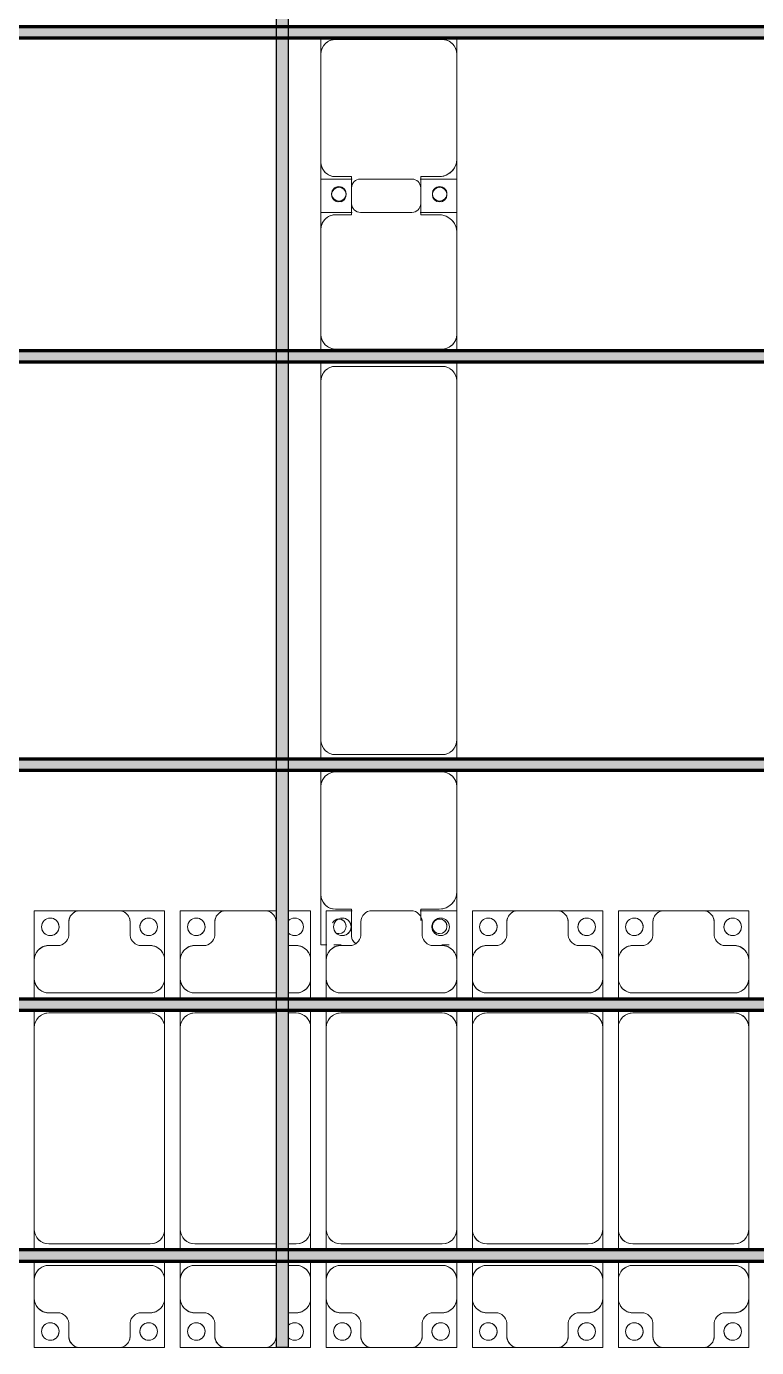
# Model space of a CAD drawing. Header units: millimetres. Extents: x -291190 to 146725, y 19759 to 185158.
# Drawn here: x -254420 to -251920, y 64836 to 69363 of the extents above; entities that cross this region are included whole.
import ezdxf

# ---------------------------------------------------------------- set-up
doc = ezdxf.new("R2010")
doc.units = ezdxf.units.MM
doc.layers.add('A-GENM', color=13, linetype='Continuous', lineweight=9)
doc.layers.add('S-BEAM', color=12, linetype='Continuous', lineweight=9)

# ---------------------------------------------------------------- blocks, each defined once
blk = doc.blocks.new('Dầm C52 - Dầm C52-73879-KHUNG KẾT CẤU BÈ PIN 4')
at = {"layer": 'S-BEAM', "lineweight": 140}
blk.add_hatch(color=1, dxfattribs=at).paths.add_polyline_path([(-101365.1, 20), (-101557, 20), (-101557, -20), (101557, -20), (101557, 20), (-100456.6, 20)])
at = {"layer": 'S-BEAM', "color": 1, "lineweight": 140}
for p, q in [((-101557, 20), (101557, 20)), ((101557, -20), (-101557, -20))]:
    blk.add_line(p, q, dxfattribs=at)
blk = doc.blocks.new('Dầm C52 - Dầm C52-73880-KHUNG KẾT CẤU BÈ PIN 4')
at = {"layer": 'S-BEAM', "lineweight": 140}
blk.add_hatch(color=1, dxfattribs=at).paths.add_polyline_path([(-101365.1, 20), (-101557, 20), (-101557, -20), (101518, -20), (101518, 20), (-100456.6, 20)])
at = {"layer": 'S-BEAM', "color": 1, "lineweight": 140}
for p, q in [((-101557, 20), (101518, 20)), ((101518, -20), (-101557, -20))]:
    blk.add_line(p, q, dxfattribs=at)
blk = doc.blocks.new('Dai phaodi lai - DẢI PHAO DI LẠI-72756-KHUNG KẾT CẤU BÈ PIN 4')
at = {"layer": 'A-GENM', "color": 7}
for p, q in [((170776.8, 748.4), (170933.1, 748.4)), ((170776.8, 579.3), (170776.8, 748.4)), ((170776.8, 748.4), (170776.8, 579.3)), ((170933.1, 748.4), (170776.8, 748.4)), ((171066.9, 748.4), (170933.1, 748.4)), ((171066.9, 748.4), (171223.2, 748.4)), ((171223.2, 748.4), (171066.9, 748.4)), ((171223.2, 748.4), (171223.2, 579.3)), ((171223.2, 579.3), (171223.2, 748.4)), ((171276.8, 748.4), (171433.1, 748.4)), ((171276.8, 579.3), (171276.8, 748.4)), ((171276.8, 748.4), (171276.8, 579.3)), ((171433.1, 748.4), (171276.8, 748.4)), ((171566.9, 748.4), (171433.1, 748.4)), ((171566.9, 748.4), (171723.2, 748.4)), ((171723.2, 748.4), (171566.9, 748.4)), ((171723.2, 748.4), (171723.2, 579.3)), ((171723.2, 579.3), (171723.2, 748.4)), ((171776.8, 748.4), (171933.1, 748.4)), ((171776.8, 579.3), (171776.8, 748.4)), ((171776.8, 748.4), (171776.8, 579.3)), ((171933.1, 748.4), (171776.8, 748.4)), ((172066.9, 748.4), (171933.1, 748.4)), ((172066.9, 748.4), (172223.2, 748.4)), ((172221.9, 748.4), (172066.9, 748.4)), ((172223.2, 748.4), (172223.2, 579.3)), ((172223.2, 579.3), (172223.2, 748.4)), ((172276.8, 748.4), (172353.4, 748.4)), ((172276.8, 579.3), (172276.8, 748.4)), ((172276.8, 748.4), (172276.8, 579.3)), ((172353.4, 748.4), (172276.8, 748.4)), ((172393.4, 748.4), (172433.1, 748.4)), ((172433.1, 748.4), (172393.4, 748.4)), ((172566.9, 748.4), (172433.1, 748.4)), ((172566.9, 748.4), (172723.2, 748.4)), ((172723.2, 748.4), (172566.9, 748.4)), ((172723.2, 748.4), (172723.2, 579.3)), ((172723.2, 579.3), (172723.2, 748.4)), ((172776.8, 748.4), (172933.1, 748.4)), ((172776.8, 579.3), (172776.8, 748.4)), ((172776.8, 748.4), (172776.8, 579.3)), ((172933.1, 748.4), (172776.8, 748.4)), ((173066.9, 748.4), (172933.1, 748.4)), ((173066.9, 748.4), (173223.2, 748.4)), ((173223.2, 748.4), (173066.9, 748.4)), ((173223.2, 748.4), (173223.2, 579.3)), ((173223.2, 579.3), (173223.2, 748.4)), ((170895.1, 710.4), (170895.1, 670.7)), ((171104.9, 670.7), (171104.9, 710.4)), ((171395.1, 710.4), (171395.1, 670.7)), ((171604.9, 670.7), (171604.9, 710.4)), ((171895.1, 710.4), (171895.1, 670.7)), ((172104.9, 670.7), (172104.9, 710.4)), ((172395.1, 710.4), (172395.1, 670.7)), ((172604.9, 670.7), (172604.9, 710.4)), ((172895.1, 710.4), (172895.1, 670.7)), ((173104.9, 670.7), (173104.9, 710.4)), ((170864.3, 629.3), (170826.8, 629.3)), ((171173.2, 629.3), (171135.7, 629.3)), ((171364.3, 629.3), (171326.8, 629.3)), ((171673.2, 629.3), (171635.7, 629.3)), ((171864.3, 629.3), (171826.8, 629.3)), ((172173.2, 629.3), (172135.7, 629.3)), ((172353.4, 629.3), (172326.8, 629.3)), ((172673.2, 629.3), (172635.7, 629.3)), ((172864.3, 629.3), (172826.8, 629.3)), ((173173.2, 629.3), (173135.7, 629.3)), ((170776.8, 579.3), (170776.8, 516.7)), ((171223.2, 516.7), (171223.2, 579.3)), ((171276.8, 579.3), (171276.8, 516.7)), ((171723.2, 516.7), (171723.2, 579.3)), ((171776.8, 579.3), (171776.8, 516.7)), ((172223.2, 516.7), (172223.2, 579.3)), ((172276.8, 579.3), (172276.8, 516.7)), ((172723.2, 516.7), (172723.2, 579.3)), ((172776.8, 579.3), (172776.8, 516.7)), ((173223.2, 516.7), (173223.2, 579.3)), ((170776.8, 452.9), (170776.8, 516.7)), ((170776.8, 452.9), (170776.8, 516.7)), ((171223.2, 516.7), (171223.2, 452.9)), ((171223.2, 516.7), (171223.2, 452.9)), ((171276.8, 452.9), (171276.8, 516.7)), ((171276.8, 452.9), (171276.8, 516.7)), ((171723.2, 516.7), (171723.2, 452.9)), ((171723.2, 516.7), (171723.2, 452.9)), ((171776.8, 452.9), (171776.8, 516.7)), ((171776.8, 452.9), (171776.8, 516.7)), ((172223.2, 516.7), (172223.2, 452.9)), ((172223.2, 516.7), (172223.2, 452.9)), ((172276.8, 452.9), (172276.8, 516.7)), ((172276.8, 452.9), (172276.8, 516.7)), ((172723.2, 516.7), (172723.2, 452.9)), ((172723.2, 516.7), (172723.2, 452.9)), ((172776.8, 452.9), (172776.8, 516.7)), ((172776.8, 452.9), (172776.8, 516.7)), ((173223.2, 516.7), (173223.2, 452.9)), ((173223.2, 516.7), (173223.2, 452.9)), ((170826.8, 466.7), (171173.2, 466.7)), ((171326.8, 466.7), (171673.2, 466.7)), ((171826.8, 466.7), (172173.2, 466.7)), ((172326.8, 466.7), (172353.4, 466.7)), ((172393.4, 466.7), (172673.2, 466.7)), ((172826.8, 466.7), (173173.2, 466.7)), ((170776.8, 343.3), (170776.8, 412.9)), ((170776.8, 343.3), (170776.8, 412.9)), ((171223.2, 412.9), (171223.2, 343.3)), ((171223.2, 412.9), (171223.2, 343.3)), ((171276.8, 343.3), (171276.8, 412.9)), ((171276.8, 343.3), (171276.8, 412.9)), ((171723.2, 412.9), (171723.2, 343.3)), ((171723.2, 412.9), (171723.2, 343.3)), ((171776.8, 343.3), (171776.8, 412.9)), ((171776.8, 343.3), (171776.8, 412.9)), ((172223.2, 412.9), (172223.2, 343.3)), ((172223.2, 412.9), (172223.2, 343.3)), ((172276.8, 343.3), (172276.8, 412.9)), ((172276.8, 343.3), (172276.8, 412.9)), ((172723.2, 412.9), (172723.2, 343.3)), ((172723.2, 412.9), (172723.2, 343.3)), ((172776.8, 343.3), (172776.8, 412.9)), ((172776.8, 343.3), (172776.8, 412.9)), ((173223.2, 412.9), (173223.2, 343.3)), ((173223.2, 412.9), (173223.2, 343.3)), ((171173.2, 393.3), (170826.8, 393.3)), ((171673.2, 393.3), (171326.8, 393.3)), ((172173.2, 393.3), (171826.8, 393.3)), ((172353.4, 393.3), (172326.8, 393.3)), ((172673.2, 393.3), (172393.4, 393.3)), ((173173.2, 393.3), (172826.8, 393.3)), ((170776.8, 343.3), (170776.8, -348.3)), ((171223.2, -348.3), (171223.2, 343.3)), ((171276.8, 343.3), (171276.8, -348.3)), ((171723.2, -348.3), (171723.2, 343.3)), ((171776.8, 343.3), (171776.8, -348.3)), ((172223.2, -348.3), (172223.2, 343.3)), ((172276.8, 343.3), (172276.8, -348.3)), ((172723.2, -348.3), (172723.2, 343.3)), ((172776.8, 343.3), (172776.8, -348.3)), ((173223.2, -348.3), (173223.2, 343.3)), ((170776.8, -407.1), (170776.8, -348.3)), ((170776.8, -407.1), (170776.8, -348.3)), ((171223.2, -348.3), (171223.2, -407.1)), ((171223.2, -348.3), (171223.2, -407.1)), ((171276.8, -407.1), (171276.8, -348.3)), ((171276.8, -407.1), (171276.8, -348.3)), ((171723.2, -348.3), (171723.2, -407.1)), ((171723.2, -348.3), (171723.2, -407.1)), ((171776.8, -407.1), (171776.8, -348.3)), ((171776.8, -407.1), (171776.8, -348.3)), ((172223.2, -348.3), (172223.2, -407.1)), ((172223.2, -348.3), (172223.2, -407.1)), ((172276.8, -407.1), (172276.8, -348.3)), ((172276.8, -407.1), (172276.8, -348.3)), ((172723.2, -348.3), (172723.2, -407.1)), ((172723.2, -348.3), (172723.2, -407.1)), ((172776.8, -407.1), (172776.8, -348.3)), ((172776.8, -407.1), (172776.8, -348.3)), ((173223.2, -348.3), (173223.2, -407.1)), ((173223.2, -348.3), (173223.2, -407.1)), ((170826.8, -398.3), (171173.2, -398.3)), ((171326.8, -398.3), (171673.2, -398.3)), ((171826.8, -398.3), (172173.2, -398.3)), ((172326.8, -398.3), (172353.4, -398.3)), ((172393.4, -398.3), (172673.2, -398.3)), ((172826.8, -398.3), (173173.2, -398.3)), ((170776.8, -516.7), (170776.8, -447.1)), ((170776.8, -516.7), (170776.8, -447.1)), ((171223.2, -447.1), (171223.2, -516.7)), ((171223.2, -447.1), (171223.2, -516.7)), ((171276.8, -516.7), (171276.8, -447.1)), ((171276.8, -516.7), (171276.8, -447.1)), ((171723.2, -447.1), (171723.2, -516.7)), ((171723.2, -447.1), (171723.2, -516.7)), ((171776.8, -516.7), (171776.8, -447.1)), ((171776.8, -516.7), (171776.8, -447.1)), ((172223.2, -447.1), (172223.2, -516.7)), ((172223.2, -447.1), (172223.2, -516.7)), ((172276.8, -516.7), (172276.8, -447.1)), ((172276.8, -516.7), (172276.8, -447.1)), ((172723.2, -447.1), (172723.2, -516.7)), ((172723.2, -447.1), (172723.2, -516.7)), ((172776.8, -516.7), (172776.8, -447.1)), ((172776.8, -516.7), (172776.8, -447.1)), ((173223.2, -447.1), (173223.2, -516.7)), ((173223.2, -447.1), (173223.2, -516.7)), ((171173.2, -466.7), (170826.8, -466.7)), ((171673.2, -466.7), (171326.8, -466.7)), ((172173.2, -466.7), (171826.8, -466.7)), ((172353.4, -466.7), (172326.8, -466.7)), ((172673.2, -466.7), (172393.4, -466.7)), ((173173.2, -466.7), (172826.8, -466.7)), ((170776.8, -516.7), (170776.8, -579.3)), ((171223.2, -579.3), (171223.2, -516.7)), ((171276.8, -516.7), (171276.8, -579.3)), ((171723.2, -579.3), (171723.2, -516.7)), ((171776.8, -516.7), (171776.8, -579.3)), ((172223.2, -579.3), (172223.2, -516.7)), ((172276.8, -516.7), (172276.8, -579.3)), ((172723.2, -579.3), (172723.2, -516.7)), ((172776.8, -516.7), (172776.8, -579.3)), ((173223.2, -579.3), (173223.2, -516.7)), ((170776.8, -748.4), (170776.8, -579.3)), ((170776.8, -579.3), (170776.8, -748.4)), ((171223.2, -579.3), (171223.2, -748.4)), ((171223.2, -748.4), (171223.2, -579.3)), ((171276.8, -748.4), (171276.8, -579.3)), ((171276.8, -579.3), (171276.8, -748.4)), ((171723.2, -579.3), (171723.2, -748.4)), ((171723.2, -748.4), (171723.2, -579.3)), ((171776.8, -748.4), (171776.8, -579.3)), ((171776.8, -579.3), (171776.8, -748.4)), ((172223.2, -579.3), (172223.2, -748.4)), ((172223.2, -748.4), (172223.2, -579.3)), ((172276.8, -748.4), (172276.8, -579.3)), ((172276.8, -579.3), (172276.8, -748.4)), ((172723.2, -579.3), (172723.2, -748.4)), ((172723.2, -748.4), (172723.2, -579.3)), ((172776.8, -748.4), (172776.8, -579.3)), ((172776.8, -579.3), (172776.8, -748.4)), ((173223.2, -579.3), (173223.2, -748.4)), ((173223.2, -748.4), (173223.2, -579.3)), ((170826.8, -629.3), (170864.3, -629.3)), ((171135.7, -629.3), (171173.2, -629.3)), ((171326.8, -629.3), (171364.3, -629.3)), ((171635.7, -629.3), (171673.2, -629.3)), ((171826.8, -629.3), (171864.3, -629.3)), ((172135.7, -629.3), (172173.2, -629.3)), ((172326.8, -629.3), (172353.4, -629.3)), ((172635.7, -629.3), (172673.2, -629.3)), ((172826.8, -629.3), (172864.3, -629.3)), ((173135.7, -629.3), (173173.2, -629.3)), ((170895.1, -670.7), (170895.1, -710.4)), ((171104.9, -710.4), (171104.9, -670.7)), ((171395.1, -670.7), (171395.1, -710.4)), ((171604.9, -710.4), (171604.9, -670.7)), ((171895.1, -670.7), (171895.1, -710.4)), ((172104.9, -710.4), (172104.9, -670.7)), ((172395.1, -670.7), (172395.1, -710.4)), ((172604.9, -710.4), (172604.9, -670.7)), ((172895.1, -670.7), (172895.1, -710.4)), ((173104.9, -710.4), (173104.9, -670.7)), ((170933.1, -748.4), (170776.8, -748.4)), ((170776.8, -748.4), (170933.1, -748.4)), ((170933.1, -748.4), (171066.9, -748.4)), ((171223.2, -748.4), (171066.9, -748.4)), ((171066.9, -748.4), (171223.2, -748.4)), ((171433.1, -748.4), (171276.8, -748.4)), ((171276.8, -748.4), (171433.1, -748.4)), ((171433.1, -748.4), (171566.9, -748.4)), ((171723.2, -748.4), (171566.9, -748.4)), ((171566.9, -748.4), (171723.2, -748.4)), ((171901.5, -748.4), (171776.8, -748.4)), ((171776.8, -748.4), (171901.5, -748.4)), ((171933.1, -748.4), (172066.9, -748.4)), ((172223.2, -748.4), (172135.2, -748.4)), ((172135.2, -748.4), (172221.9, -748.4)), ((172353.4, -748.4), (172276.8, -748.4)), ((172276.8, -748.4), (172353.4, -748.4)), ((172433.1, -748.4), (172393.4, -748.4)), ((172393.4, -748.4), (172433.1, -748.4)), ((172433.1, -748.4), (172566.9, -748.4)), ((172723.2, -748.4), (172566.9, -748.4)), ((172566.9, -748.4), (172723.2, -748.4)), ((172933.1, -748.4), (172776.8, -748.4)), ((172776.8, -748.4), (172933.1, -748.4)), ((172933.1, -748.4), (173066.9, -748.4)), ((173223.2, -748.4), (173066.9, -748.4)), ((173066.9, -748.4), (173223.2, -748.4))]:
    blk.add_line(p, q, dxfattribs=at)
for centre, radius, start, end in [((170933.1, 710.4), 38, 90, 180), ((170933.1, 710.4), 38, 90, 180), ((170933.1, 710.4), 38, 120, 180), ((170933.1, 710.4), 38, 120, 180), ((170933.1, 710.4), 38, 90, 105), ((170933.1, 710.4), 38, 90, 105), ((171066.9, 710.4), 38, 360, 90), ((171066.9, 710.4), 38, 75, 90), ((171066.9, 710.4), 38, 0, 90), ((171066.9, 710.4), 38, 75, 90), ((171066.9, 710.4), 38, 0, 60), ((171066.9, 710.4), 38, 0, 60), ((171433.1, 710.4), 38, 90, 180), ((171433.1, 710.4), 38, 90, 180), ((171433.1, 710.4), 38, 120, 180), ((171433.1, 710.4), 38, 120, 180), ((171433.1, 710.4), 38, 90, 105), ((171433.1, 710.4), 38, 90, 105), ((171566.9, 710.4), 38, 360, 90), ((171566.9, 710.4), 38, 75, 90), ((171566.9, 710.4), 38, 0, 90), ((171566.9, 710.4), 38, 75, 90), ((171566.9, 710.4), 38, 0, 60), ((171566.9, 710.4), 38, 0, 60), ((171933.1, 710.4), 38, 90, 180), ((171933.1, 710.4), 38, 90, 180), ((171933.1, 710.4), 38, 120, 180), ((171933.1, 710.4), 38, 120, 180), ((171933.1, 710.4), 38, 90, 105), ((171933.1, 710.4), 38, 90, 105), ((172066.9, 710.4), 38, 360, 90), ((172066.9, 710.4), 38, 75, 90), ((172066.9, 710.4), 38, 0, 90), ((172066.9, 710.4), 38, 75, 90), ((172066.9, 710.4), 38, 0, 60), ((172066.9, 710.4), 38, 0, 60), ((172433.1, 710.4), 38, 90, 180), ((172433.1, 710.4), 38, 90, 180), ((172433.1, 710.4), 38, 120, 180), ((172433.1, 710.4), 38, 120, 180), ((172433.1, 710.4), 38, 90, 105), ((172433.1, 710.4), 38, 90, 105), ((172566.9, 710.4), 38, 360, 90), ((172566.9, 710.4), 38, 75, 90), ((172566.9, 710.4), 38, 0, 90), ((172566.9, 710.4), 38, 75, 90), ((172566.9, 710.4), 38, 0, 60), ((172566.9, 710.4), 38, 0, 60), ((172933.1, 710.4), 38, 90, 180), ((172933.1, 710.4), 38, 90, 180), ((172933.1, 710.4), 38, 120, 180), ((172933.1, 710.4), 38, 120, 180), ((172933.1, 710.4), 38, 90, 105), ((172933.1, 710.4), 38, 90, 105), ((173066.9, 710.4), 38, 360, 90), ((173066.9, 710.4), 38, 75, 90), ((173066.9, 710.4), 38, 0, 90), ((173066.9, 710.4), 38, 75, 90), ((173066.9, 710.4), 38, 0, 60), ((173066.9, 710.4), 38, 0, 60), ((170831.6, 693.3), 30, 90, 270), ((170831.6, 693.3), 30, 90, 180), ((170831.6, 693.3), 30, 195, 270), ((170831.6, 693.3), 30, 270, 90), ((170831.6, 693.3), 30, 285, 90), ((171168.4, 693.3), 30, 90, 270), ((171168.4, 693.3), 30, 90, 255), ((171168.4, 693.3), 30, 270, 90), ((171168.4, 693.3), 30, 0, 90), ((171168.4, 693.3), 30, 270, 345), ((171331.6, 693.3), 30, 90, 270), ((171331.6, 693.3), 30, 90, 180), ((171331.6, 693.3), 30, 195, 270), ((171331.6, 693.3), 30, 270, 90), ((171331.6, 693.3), 30, 285, 90), ((171668.4, 693.3), 30, 90, 270), ((171668.4, 693.3), 30, 90, 255), ((171668.4, 693.3), 30, 270, 90), ((171668.4, 693.3), 30, 0, 90), ((171668.4, 693.3), 30, 270, 345), ((171831.6, 693.3), 30, 90, 270), ((171831.6, 693.3), 30, 90, 180), ((171831.6, 693.3), 30, 195, 270), ((171831.6, 693.3), 30, 270, 90), ((171831.6, 693.3), 30, 285, 90), ((172168.4, 693.3), 30, 90, 270), ((172168.4, 693.3), 30, 90, 255), ((172168.4, 693.3), 30, 270, 90), ((172168.4, 693.3), 30, 0, 90), ((172168.4, 693.3), 30, 270, 345), ((172331.6, 693.3), 30, 90, 270), ((172331.6, 693.3), 30, 90, 180), ((172331.6, 693.3), 30, 195, 270), ((172331.6, 693.3), 30, 45, 90), ((172331.6, 693.3), 30, 45, 90), ((172668.4, 693.3), 30, 90, 270), ((172668.4, 693.3), 30, 90, 255), ((172668.4, 693.3), 30, 270, 90), ((172668.4, 693.3), 30, 0, 90), ((172668.4, 693.3), 30, 270, 345), ((172831.6, 693.3), 30, 90, 270), ((172831.6, 693.3), 30, 90, 180), ((172831.6, 693.3), 30, 195, 270), ((172831.6, 693.3), 30, 270, 90), ((172831.6, 693.3), 30, 285, 90), ((173168.4, 693.3), 30, 90, 270), ((173168.4, 693.3), 30, 90, 255), ((173168.4, 693.3), 30, 270, 90), ((173168.4, 693.3), 30, 0, 90), ((173168.4, 693.3), 30, 270, 345), ((170855.2, 668.2), 40, 283.1885, 3.5081), ((171144.8, 668.2), 40, 176.4919, 256.8115), ((171355.2, 668.2), 40, 283.1885, 3.5081), ((171644.8, 668.2), 40, 176.4919, 256.8115), ((171855.2, 668.2), 40, 283.1885, 3.5081), ((172144.8, 668.2), 40, 176.4919, 256.8115), ((172331.6, 693.3), 30, 270, 315), ((172331.6, 693.3), 30, 285, 315), ((172355.2, 668.2), 40, 350.1215, 3.5081), ((172644.8, 668.2), 40, 176.4919, 256.8115), ((172855.2, 668.2), 40, 283.1885, 3.5081), ((173144.8, 668.2), 40, 176.4919, 256.8115), ((170826.8, 579.3), 50, 90, 180), ((170826.8, 579.3), 50, 90, 165), ((170826.8, 579.3), 50, 135, 150), ((170826.8, 579.3), 50, 135, 150), ((170826.8, 579.3), 50, 90, 120), ((170826.8, 579.3), 50, 90, 120), ((171173.2, 579.3), 50, 0, 90), ((171173.2, 579.3), 50, 60, 90), ((171173.2, 579.3), 50, 15, 90), ((171173.2, 579.3), 50, 60, 90), ((171173.2, 579.3), 50, 30, 45), ((171173.2, 579.3), 50, 30, 45), ((171326.8, 579.3), 50, 90, 180), ((171326.8, 579.3), 50, 90, 165), ((171326.8, 579.3), 50, 135, 150), ((171326.8, 579.3), 50, 135, 150), ((171326.8, 579.3), 50, 90, 120), ((171326.8, 579.3), 50, 90, 120), ((171673.2, 579.3), 50, 0, 90), ((171673.2, 579.3), 50, 60, 90), ((171673.2, 579.3), 50, 15, 90), ((171673.2, 579.3), 50, 60, 90), ((171673.2, 579.3), 50, 30, 45), ((171673.2, 579.3), 50, 30, 45), ((171826.8, 579.3), 50, 90, 180), ((171826.8, 579.3), 50, 90, 165), ((171826.8, 579.3), 50, 135, 150), ((171826.8, 579.3), 50, 135, 150), ((171826.8, 579.3), 50, 90, 120), ((171826.8, 579.3), 50, 90, 120), ((172173.2, 579.3), 50, 0, 90), ((172173.2, 579.3), 50, 60, 90), ((172173.2, 579.3), 50, 15, 90), ((172173.2, 579.3), 50, 60, 90), ((172173.2, 579.3), 50, 30, 45), ((172173.2, 579.3), 50, 30, 45), ((172326.8, 579.3), 50, 90, 180), ((172326.8, 579.3), 50, 90, 165), ((172326.8, 579.3), 50, 135, 150), ((172326.8, 579.3), 50, 135, 150), ((172326.8, 579.3), 50, 90, 120), ((172326.8, 579.3), 50, 90, 120), ((172673.2, 579.3), 50, 0, 90), ((172673.2, 579.3), 50, 60, 90), ((172673.2, 579.3), 50, 15, 90), ((172673.2, 579.3), 50, 60, 90), ((172673.2, 579.3), 50, 30, 45), ((172673.2, 579.3), 50, 30, 45), ((172826.8, 579.3), 50, 90, 180), ((172826.8, 579.3), 50, 90, 165), ((172826.8, 579.3), 50, 135, 150), ((172826.8, 579.3), 50, 135, 150), ((172826.8, 579.3), 50, 90, 120), ((172826.8, 579.3), 50, 90, 120), ((173173.2, 579.3), 50, 0, 90), ((173173.2, 579.3), 50, 60, 90), ((173173.2, 579.3), 50, 15, 90), ((173173.2, 579.3), 50, 60, 90), ((173173.2, 579.3), 50, 30, 45), ((173173.2, 579.3), 50, 30, 45), ((170826.8, 516.7), 50, 180, 270), ((170826.8, 516.7), 50, 195, 270), ((171173.2, 516.7), 50, 270, 0), ((171173.2, 516.7), 50, 270, 345), ((171326.8, 516.7), 50, 180, 270), ((171326.8, 516.7), 50, 195, 270), ((171673.2, 516.7), 50, 270, 0), ((171673.2, 516.7), 50, 270, 345), ((171826.8, 516.7), 50, 180, 270), ((171826.8, 516.7), 50, 195, 270), ((172173.2, 516.7), 50, 270, 0), ((172173.2, 516.7), 50, 270, 345), ((172326.8, 516.7), 50, 180, 270), ((172326.8, 516.7), 50, 195, 270), ((172673.2, 516.7), 50, 270, 0), ((172673.2, 516.7), 50, 270, 345), ((172826.8, 516.7), 50, 180, 270), ((172826.8, 516.7), 50, 195, 270), ((173173.2, 516.7), 50, 270, 0), ((173173.2, 516.7), 50, 270, 345), ((170826.8, 343.3), 50, 90, 180), ((170826.8, 343.3), 50, 150, 180), ((170826.8, 343.3), 50, 105, 120), ((171173.2, 343.3), 50, 360, 90), ((171173.2, 343.3), 50, 360, 75), ((171326.8, 343.3), 50, 90, 180), ((171326.8, 343.3), 50, 150, 180), ((171326.8, 343.3), 50, 105.4977, 120), ((171673.2, 343.3), 50, 360, 90), ((171673.2, 343.3), 50, 360, 75), ((171826.8, 343.3), 50, 90, 180), ((171826.8, 343.3), 50, 150, 180), ((171826.8, 343.3), 50, 105, 120), ((172173.2, 343.3), 50, 360, 90), ((172173.2, 343.3), 50, 360, 75), ((172326.8, 343.3), 50, 90, 180), ((172326.8, 343.3), 50, 150, 180), ((172326.8, 343.3), 50, 105, 120), ((172673.2, 343.3), 50, 360, 90), ((172673.2, 343.3), 50, 360, 75), ((172826.8, 343.3), 50, 90, 180), ((172826.8, 343.3), 50, 150, 180), ((172826.8, 343.3), 50, 105, 120), ((173173.2, 343.3), 50, 360, 90), ((173173.2, 343.3), 50, 360, 75), ((170826.8, -348.3), 50, 180, 270), ((170826.8, -348.3), 50, 195, 270), ((171173.2, -348.3), 50, 270, 360), ((171173.2, -348.3), 50, 315, 360), ((171326.8, -348.3), 50, 180, 270), ((171326.8, -348.3), 50, 195, 270), ((171673.2, -348.3), 50, 270, 360), ((171673.2, -348.3), 50, 315, 360), ((171826.8, -348.3), 50, 180, 270), ((171826.8, -348.3), 50, 195, 270), ((172173.2, -348.3), 50, 270, 360), ((172173.2, -348.3), 50, 315, 348.2532), ((172326.8, -348.3), 50, 180, 270), ((172326.8, -348.3), 50, 195, 270), ((172673.2, -348.3), 50, 270, 360), ((172673.2, -348.3), 50, 315, 360), ((172826.8, -348.3), 50, 180, 270), ((172826.8, -348.3), 50, 195, 270), ((173173.2, -348.3), 50, 270, 360), ((173173.2, -348.3), 50, 315, 360), ((171173.2, -348.3), 50, 270, 300), ((171673.2, -348.3), 50, 270, 300), ((172173.2, -348.3), 50, 270, 300), ((172673.2, -348.3), 50, 270, 300), ((173173.2, -348.3), 50, 270, 300), ((170826.8, -516.7), 50, 90, 180), ((170826.8, -516.7), 50, 90, 165), ((171173.2, -516.7), 50, 360, 90), ((171173.2, -516.7), 50, 15, 90), ((171326.8, -516.7), 50, 90, 180), ((171326.8, -516.7), 50, 90, 165), ((171673.2, -516.7), 50, 360, 90), ((171673.2, -516.7), 50, 15, 90), ((171826.8, -516.7), 50, 90, 180), ((171826.8, -516.7), 50, 90, 165), ((172173.2, -516.7), 50, 360, 90), ((172173.2, -516.7), 50, 15, 90), ((172326.8, -516.7), 50, 90, 180), ((172326.8, -516.7), 50, 90, 165), ((172673.2, -516.7), 50, 360, 90), ((172673.2, -516.7), 50, 15, 90), ((172826.8, -516.7), 50, 90, 180), ((172826.8, -516.7), 50, 90, 165), ((173173.2, -516.7), 50, 360, 90), ((173173.2, -516.7), 50, 15, 90), ((170826.8, -579.3), 50, 180, 270), ((171173.2, -579.3), 50, 270, 360), ((171326.8, -579.3), 50, 180, 270), ((171673.2, -579.3), 50, 270, 360), ((171826.8, -579.3), 50, 180, 270), ((172173.2, -579.3), 50, 270, 360), ((172326.8, -579.3), 50, 180, 270), ((172673.2, -579.3), 50, 270, 360), ((172826.8, -579.3), 50, 180, 270), ((173173.2, -579.3), 50, 270, 360), ((170826.8, -579.3), 50, 195, 270), ((170826.8, -579.3), 50, 210, 225), ((170826.8, -579.3), 50, 210, 225), ((170826.8, -579.3), 50, 240, 270), ((170826.8, -579.3), 50, 240, 270), ((170855.2, -668.2), 40, 356.4919, 76.8115), ((171144.8, -668.2), 40, 103.1885, 183.5081), ((171173.2, -579.3), 50, 270, 345), ((171173.2, -579.3), 50, 270, 300), ((171173.2, -579.3), 50, 270, 300), ((171173.2, -579.3), 50, 315, 330), ((171173.2, -579.3), 50, 315, 330), ((171326.8, -579.3), 50, 195, 270), ((171326.8, -579.3), 50, 210, 225), ((171326.8, -579.3), 50, 210, 225), ((171326.8, -579.3), 50, 240, 270), ((171326.8, -579.3), 50, 240, 270), ((171355.2, -668.2), 40, 356.4919, 76.8115), ((171644.8, -668.2), 40, 103.1885, 183.5081), ((171673.2, -579.3), 50, 270, 345), ((171673.2, -579.3), 50, 270, 300), ((171673.2, -579.3), 50, 270, 300), ((171673.2, -579.3), 50, 315, 330), ((171673.2, -579.3), 50, 315, 330), ((171826.8, -579.3), 50, 195, 270), ((171826.8, -579.3), 50, 210, 225), ((171826.8, -579.3), 50, 210, 225), ((171826.8, -579.3), 50, 240, 270), ((171826.8, -579.3), 50, 240, 270), ((171855.2, -668.2), 40, 356.4919, 76.8115), ((172144.8, -668.2), 40, 103.1885, 183.5081), ((172173.2, -579.3), 50, 270, 345), ((172173.2, -579.3), 50, 270, 300), ((172173.2, -579.3), 50, 270, 300), ((172173.2, -579.3), 50, 315, 330), ((172173.2, -579.3), 50, 315, 330), ((172326.8, -579.3), 50, 195, 270), ((172326.8, -579.3), 50, 210, 225), ((172326.8, -579.3), 50, 210, 225), ((172326.8, -579.3), 50, 240, 270), ((172326.8, -579.3), 50, 240, 270), ((172644.8, -668.2), 40, 103.1885, 183.5081), ((172673.2, -579.3), 50, 270, 345), ((172673.2, -579.3), 50, 270, 300), ((172673.2, -579.3), 50, 270, 300), ((172673.2, -579.3), 50, 315, 330), ((172673.2, -579.3), 50, 315, 330), ((172826.8, -579.3), 50, 195, 270), ((172826.8, -579.3), 50, 210, 225), ((172826.8, -579.3), 50, 210, 225), ((172826.8, -579.3), 50, 240, 270), ((172826.8, -579.3), 50, 240, 270), ((172855.2, -668.2), 40, 356.4919, 76.8115), ((173144.8, -668.2), 40, 103.1885, 183.5081), ((173173.2, -579.3), 50, 270, 345), ((173173.2, -579.3), 50, 270, 300), ((173173.2, -579.3), 50, 270, 300), ((173173.2, -579.3), 50, 315, 330), ((173173.2, -579.3), 50, 315, 330), ((170831.6, -693.3), 30, 90, 270), ((170831.6, -693.3), 30, 90, 165), ((170831.6, -693.3), 30, 270, 90), ((170831.6, -693.3), 30, 270, 75), ((171168.4, -693.3), 30, 90, 270), ((171168.4, -693.3), 30, 105, 270), ((171168.4, -693.3), 30, 270, 90), ((171168.4, -693.3), 30, 15, 90), ((171331.6, -693.3), 30, 90, 270), ((171331.6, -693.3), 30, 90, 165), ((171331.6, -693.3), 30, 270, 90), ((171331.6, -693.3), 30, 270, 75), ((171668.4, -693.3), 30, 90, 270), ((171668.4, -693.3), 30, 105, 270), ((171668.4, -693.3), 30, 270, 90), ((171668.4, -693.3), 30, 15, 90), ((171831.6, -693.3), 30, 90, 270), ((171831.6, -693.3), 30, 90, 165), ((171831.6, -693.3), 30, 270, 90), ((171831.6, -693.3), 30, 270, 75), ((172168.4, -693.3), 30, 90, 270), ((172168.4, -693.3), 30, 105, 270), ((172168.4, -693.3), 30, 270, 90), ((172168.4, -693.3), 30, 15, 90), ((172331.6, -693.3), 30, 90, 270), ((172331.6, -693.3), 30, 90, 165), ((172331.6, -693.3), 30, 45, 90), ((172331.6, -693.3), 30, 45, 75), ((172355.2, -668.2), 40, 356.4919, 9.8785), ((172668.4, -693.3), 30, 90, 270), ((172668.4, -693.3), 30, 105, 270), ((172668.4, -693.3), 30, 270, 90), ((172668.4, -693.3), 30, 15, 90), ((172831.6, -693.3), 30, 90, 270), ((172831.6, -693.3), 30, 90, 165), ((172831.6, -693.3), 30, 270, 90), ((172831.6, -693.3), 30, 270, 75), ((173168.4, -693.3), 30, 90, 270), ((173168.4, -693.3), 30, 105, 270), ((173168.4, -693.3), 30, 270, 90), ((173168.4, -693.3), 30, 15, 90), ((170831.6, -693.3), 30, 180, 270), ((170933.1, -710.4), 38, 180, 270), ((170933.1, -710.4), 38, 180, 240), ((170933.1, -710.4), 38, 180, 270), ((170933.1, -710.4), 38, 180, 240), ((171066.9, -710.4), 38, 270, 360), ((171066.9, -710.4), 38, 270, 360), ((171066.9, -710.4), 38, 300, 360), ((171066.9, -710.4), 38, 300, 360), ((171168.4, -693.3), 30, 270, 360), ((171331.6, -693.3), 30, 180, 270), ((171433.1, -710.4), 38, 180, 270), ((171433.1, -710.4), 38, 180, 240), ((171433.1, -710.4), 38, 180, 270), ((171433.1, -710.4), 38, 180, 240), ((171566.9, -710.4), 38, 270, 360), ((171566.9, -710.4), 38, 270, 360), ((171566.9, -710.4), 38, 300, 360), ((171566.9, -710.4), 38, 300, 360), ((171668.4, -693.3), 30, 270, 360), ((171831.6, -693.3), 30, 180, 270), ((171933.1, -710.4), 38, 180, 270), ((171933.1, -710.4), 38, 180, 210), ((171933.1, -710.4), 38, 180, 210), ((172066.9, -710.4), 38, 270, 360), ((172168.4, -693.3), 30, 270, 360), ((172331.6, -693.3), 30, 180, 270), ((172331.6, -693.3), 30, 270, 315), ((172331.6, -693.3), 30, 270, 315), ((172433.1, -710.4), 38, 180, 270), ((172433.1, -710.4), 38, 180, 240), ((172433.1, -710.4), 38, 180, 270), ((172433.1, -710.4), 38, 180, 240), ((172566.9, -710.4), 38, 270, 360), ((172566.9, -710.4), 38, 270, 360), ((172566.9, -710.4), 38, 300, 360), ((172566.9, -710.4), 38, 300, 360), ((172668.4, -693.3), 30, 270, 360), ((172831.6, -693.3), 30, 180, 270), ((172933.1, -710.4), 38, 180, 270), ((172933.1, -710.4), 38, 180, 240), ((172933.1, -710.4), 38, 180, 270), ((172933.1, -710.4), 38, 180, 240), ((173066.9, -710.4), 38, 270, 360), ((173066.9, -710.4), 38, 270, 360), ((173066.9, -710.4), 38, 300, 360), ((173066.9, -710.4), 38, 300, 360), ((173168.4, -693.3), 30, 270, 360), ((170933.1, -710.4), 38, 255, 270), ((170933.1, -710.4), 38, 255, 270), ((171066.9, -710.4), 38, 270, 285), ((171066.9, -710.4), 38, 270, 285), ((171433.1, -710.4), 38, 255, 270), ((171433.1, -710.4), 38, 255, 270), ((171566.9, -710.4), 38, 270, 285), ((171566.9, -710.4), 38, 270, 285), ((172433.1, -710.4), 38, 255, 270), ((172433.1, -710.4), 38, 255, 270), ((172566.9, -710.4), 38, 270, 285), ((172566.9, -710.4), 38, 270, 285), ((172933.1, -710.4), 38, 255, 270), ((172933.1, -710.4), 38, 255, 270), ((173066.9, -710.4), 38, 270, 285), ((173066.9, -710.4), 38, 270, 285)]:
    blk.add_arc(centre, radius, start, end, dxfattribs=at)
blk = doc.blocks.new('Dầm C52 - Dầm C52-V31-KHUNG KẾT CẤU BÈ PIN 4')
at = {"layer": 'S-BEAM', "lineweight": 140}
blk.add_hatch(color=1, dxfattribs=at).paths.add_polyline_path([(-101365.1, 20), (-101557, 20), (-101557, -20), (101557, -20), (101557, 20), (-100456.6, 20)])
at = {"layer": 'S-BEAM', "color": 1, "lineweight": 140}
for p, q in [((-101557, 20), (101557, 20)), ((101557, -20), (-101557, -20))]:
    blk.add_line(p, q, dxfattribs=at)
blk = doc.blocks.new('Dai phao do pin - DẢI PHAO ĐỠ PIN-V48-KHUNG KẾT CẤU BÈ PIN 4')
at = {"layer": 'A-GENM', "color": 7}
for p, q in [((65974.9, 241.6), (66029.7, 241.6)), ((65974.9, 241.6), (66029.7, 241.6)), ((66389.7, 241.6), (66029.7, 241.6)), ((66389.7, 241.6), (66572.2, 241.6)), ((66572.2, 241.6), (66389.7, 241.6)), ((66457.8, 241.6), (66640.3, 241.6)), ((66457.8, 116.2), (66457.8, 241.6)), ((66640.3, 241.6), (66457.8, 241.6)), ((66572.2, 241.6), (66572.2, 116.2)), ((66990.3, 241.6), (66640.3, 241.6)), ((66990.3, 241.6), (67044.9, 241.6)), ((66990.3, 241.6), (67044.9, 241.6)), ((67084.9, 241.6), (67149.7, 241.6)), ((67084.9, 241.6), (67149.7, 241.6)), ((68380.3, 241.6), (67149.7, 241.6)), ((68380.3, 241.6), (68444.9, 241.6)), ((68380.3, 241.6), (68444.9, 241.6)), ((68484.9, 241.6), (68539.7, 241.6)), ((68484.9, 241.6), (68539.7, 241.6)), ((68899.7, 241.6), (68539.7, 241.6)), ((68899.7, 241.6), (69082.2, 241.6)), ((69082.2, 241.6), (68899.7, 241.6)), ((65979.7, 191.6), (65979.7, -173.4)), ((66449.7, 118.2), (66449.7, 181.6)), ((66580.3, 181.6), (66580.3, 118.2)), ((67040.3, -173.4), (67040.3, 191.6)), ((67099.7, 191.6), (67099.7, -173.4)), ((68430.3, -173.4), (68430.3, 191.6)), ((68489.7, 191.6), (68489.7, -173.4)), ((68959.7, 118.2), (68959.7, 181.6)), ((69082.2, 216), (69082.2, 190.8)), ((69082.2, 190.8), (69082.2, 216)), ((66542.2, 118.2), (66449.7, 118.2)), ((66580.3, 118.2), (66487.8, 118.2)), ((68998.2, 118.2), (68959.7, 118.2)), ((66457.8, 88.2), (66457.8, -88.2)), ((66572.2, -88.2), (66572.2, 88.2)), ((66449.7, -173.4), (66449.7, -118.2)), ((66449.7, -118.2), (66542.2, -118.2)), ((66457.8, -223.4), (66457.8, -116.2)), ((66487.8, -118.2), (66580.3, -118.2)), ((66572.2, -116.2), (66572.2, -223.4)), ((66580.3, -118.2), (66580.3, -173.4)), ((68959.7, -173.4), (68959.7, -118.2)), ((68959.7, -118.2), (69052.2, -118.2)), ((66457.8, -169.2), (66457.8, -202)), ((69082.2, -154.1), (69082.2, -179.3)), ((69082.2, -179.3), (69082.2, -154.1)), ((66029.7, -223.4), (65974.9, -223.4)), ((66029.7, -223.4), (65974.9, -223.4)), ((66029.7, -223.4), (66399.7, -223.4)), ((66572.2, -223.4), (66399.7, -223.4)), ((66399.7, -223.4), (66572.2, -223.4)), ((66630.3, -223.4), (66457.8, -223.4)), ((66457.8, -223.4), (66630.3, -223.4)), ((66630.3, -223.4), (66990.3, -223.4)), ((67044.9, -223.4), (66990.3, -223.4)), ((67044.9, -223.4), (66990.3, -223.4)), ((67149.7, -223.4), (67084.9, -223.4)), ((67149.7, -223.4), (67084.9, -223.4)), ((67149.7, -223.4), (68380.3, -223.4)), ((68444.9, -223.4), (68380.3, -223.4)), ((68444.9, -223.4), (68380.3, -223.4)), ((68539.7, -223.4), (68484.9, -223.4)), ((68539.7, -223.4), (68484.9, -223.4)), ((68539.7, -223.4), (68909.7, -223.4)), ((69082.2, -223.4), (68909.7, -223.4)), ((68909.7, -223.4), (69082.2, -223.4)), ((69082.2, -203.6), (69082.2, -223.4)), ((69082.2, -223.4), (69082.2, -203.6))]:
    blk.add_line(p, q, dxfattribs=at)
for centre, radius, start, end in [((66029.7, 191.6), 50, 90, 180), ((66029.7, 191.6), 50, 105, 180), ((66389.7, 181.6), 60, 360, 90), ((66389.7, 181.6), 60, 45, 60), ((66389.7, 181.6), 60, 360, 60), ((66389.7, 181.6), 60, 45, 60), ((66640.3, 181.6), 60, 90, 180), ((66640.3, 181.6), 60, 120, 180), ((66990.3, 191.6), 50, 360, 90), ((66990.3, 191.6), 50, 360, 75), ((67149.7, 191.6), 50, 90, 180), ((67149.7, 191.6), 50, 105, 120), ((68380.3, 191.6), 50, 360, 90), ((68380.3, 191.6), 50, 60, 90), ((68539.7, 191.6), 50, 90, 180), ((68539.7, 191.6), 50, 105, 180), ((68899.7, 181.6), 60, 360, 90), ((68899.7, 181.6), 60, 45, 60), ((68899.7, 181.6), 60, 360, 60), ((68899.7, 181.6), 60, 45, 60), ((66508.6, 183.2), 25, 0, 180), ((66508.6, 183.2), 25, 180, 0), ((66508.6, 183.2), 25, 360, 165), ((66511.4, 183.2), 25, 0, 180), ((66511.4, 183.2), 25, 90, 180), ((66511.4, 183.2), 25, 180, 0), ((66511.4, 183.2), 25, 180, 270), ((66508.6, 183.2), 25, 270, 360), ((66511.4, 183.2), 25, 15, 75), ((67149.7, 191.6), 50, 150, 180), ((68380.3, 191.6), 50, 15, 30), ((69018.6, 183.2), 25, 0, 180), ((69018.6, 183.2), 25, 180, 0), ((69018.6, 183.2), 25, 180, 195), ((69018.6, 183.2), 25, 360, 165), ((69018.6, 183.2), 25, 270, 360), ((66508.6, 183.2), 25, 210, 255), ((66511.4, 183.2), 25, 285, 330), ((69018.6, 183.2), 25, 210, 255), ((66487.8, 88.2), 30, 90, 180), ((66542.2, 88.2), 30, 360, 90), ((66487.8, -88.2), 30, 180, 270), ((66542.2, -88.2), 30, 270, 360), ((69052.2, -88.2), 30, 270, 330), ((69052.2, -88.2), 30, 285, 330), ((69052.2, -88.2), 30, 285, 300), ((69052.2, -88.2), 30, 285, 300), ((66029.7, -173.4), 50, 180, 270), ((66029.7, -173.4), 50, 180, 255), ((66399.7, -173.4), 50, 270, 360), ((66399.7, -173.4), 50, 285, 360), ((66399.7, -173.4), 50, 315, 0), ((66399.7, -173.4), 50, 315, 0), ((66508.6, -161.8), 25, 0, 180), ((66508.6, -161.8), 25, 180, 0), ((66508.6, -161.8), 25, 105, 165), ((66508.6, -161.8), 25, 195, 360), ((66511.4, -161.8), 25, 0, 180), ((66511.4, -161.8), 25, 105, 180), ((66511.4, -161.8), 25, 180, 360), ((66511.4, -161.8), 25, 180, 270), ((66508.6, -161.8), 25, 360, 75), ((66511.4, -161.8), 25, 15, 75), ((66511.4, -161.8), 25, 285, 345), ((66630.3, -173.4), 50, 180, 270), ((66630.3, -173.4), 50, 180, 255), ((66990.3, -173.4), 50, 270, 360), ((66990.3, -173.4), 50, 285, 360), ((67149.7, -173.4), 50, 180, 270), ((67149.7, -173.4), 50, 180, 210), ((68380.3, -173.4), 50, 270, 360), ((68380.3, -173.4), 50, 330, 360), ((68539.7, -173.4), 50, 180, 270), ((68539.7, -173.4), 50, 180, 255), ((68909.7, -173.4), 50, 270, 360), ((68909.7, -173.4), 50, 285, 360), ((68909.7, -173.4), 50, 315, 0), ((68909.7, -173.4), 50, 315, 0), ((69018.6, -161.8), 25, 0, 180), ((69018.6, -161.8), 25, 180, 240), ((69018.6, -161.8), 25, 180, 240), ((69018.6, -161.8), 25, 105, 165), ((69018.6, -161.8), 25, 360, 90), ((69018.6, -161.8), 25, 330, 0), ((69018.6, -161.8), 25, 330, 360), ((66630.3, -173.4), 50, 210, 225), ((66630.3, -173.4), 50, 210, 225), ((67149.7, -173.4), 50, 240, 270), ((68380.3, -173.4), 50, 285, 300)]:
    blk.add_arc(centre, radius, start, end, dxfattribs=at)
blk = doc.blocks.new('Dầm C52 - Hộp 40x60-74703-KHUNG KẾT CẤU BÈ PIN 4')
at = {"layer": 'S-BEAM', "lineweight": 25}
blk.add_hatch(color=4, dxfattribs=at).paths.add_polyline_path([(-37152.5, -20), (37152.5, -20), (37152.5, 20), (-37152.5, 20)])
at = {"layer": 'S-BEAM', "color": 4, "lineweight": 25}
for p, q in [((-37152.5, -20), (-37152.5, 20)), ((-37152.5, 20), (37152.5, 20)), ((37152.5, -20), (-37152.5, -20))]:
    blk.add_line(p, q, dxfattribs=at)

msp = doc.modelspace()

# ---------------------------------------------------------------- block references
at = {"layer": 'A-GENM', "color": 7}
for name, p, rotation in [('Dai phao do pin - DẢI PHAO ĐỠ PIN-V48-KHUNG KẾT CẤU BÈ PIN 4', (-253188.7, 135298.2), 269.9999999999996), ('Dai phaodi lai - DẢI PHAO DI LẠI-72756-KHUNG KẾT CẤU BÈ PIN 4', (-81170.4, 65584.6), 180)]:
    msp.add_blockref(name, p, dxfattribs=dict(at, rotation=rotation))
at = {"layer": 'S-BEAM', "color": 4, "lineweight": 25, "rotation": 89.99999999999977}
msp.add_blockref('Dầm C52 - Hộp 40x60-74703-KHUNG KẾT CẤU BÈ PIN 4', (-253543.8, 101988.7), dxfattribs=at)
at = {"layer": 'S-BEAM', "color": 1, "lineweight": 140, "rotation": 180}
for name, p in [('Dầm C52 - Dầm C52-V31-KHUNG KẾT CẤU BÈ PIN 4', (-182145.7, 69343.3)), ('Dầm C52 - Dầm C52-73880-KHUNG KẾT CẤU BÈ PIN 4', (-182145.7, 68233.3)), ('Dầm C52 - Dầm C52-73879-KHUNG KẾT CẤU BÈ PIN 4', (-182145.7, 66833.3)), ('Dầm C52 - Dầm C52-V31-KHUNG KẾT CẤU BÈ PIN 4', (-182145.7, 66011.7)), ('Dầm C52 - Dầm C52-73879-KHUNG KẾT CẤU BÈ PIN 4', (-182145.7, 65151.7))]:
    msp.add_blockref(name, p, dxfattribs=at)

doc.saveas('drawing.dxf')
